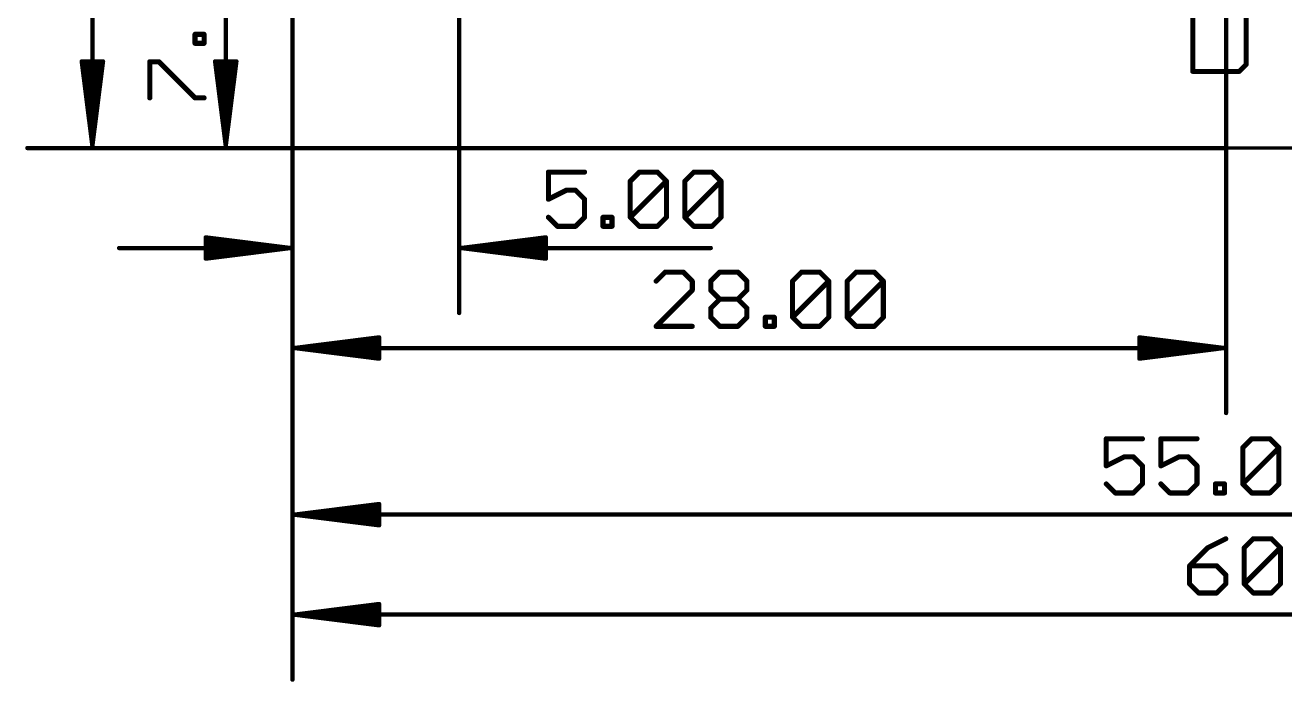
# Model space of a CAD drawing. Extents: x -8.4 to 67.9, y -16 to 61.7.
# Drawn here: x -8.02 to 29.76, y -16.02 to 3.69 of the extents above; entities that cross this region are included whole.
import ezdxf

# ---------------------------------------------------------------- set-up
doc = ezdxf.new("R2010")
doc.units = 0
for name, color, linetype in [('20', 7, 'CONTINUOUS'), ('21', 253, 'CONTINUOUS'), ('23', 7, 'CONTINUOUS'), ('49', 253, 'CONTINUOUS')]:
    doc.layers.add(name, color=color, linetype=linetype)

msp = doc.modelspace()

# ---------------------------------------------------------------- linework, layer by layer
at = {"layer": '20', "const_width": 0.1}
for points in [[(0, 35), (0, 0)], [(0, 0), (60, 0)]]:
    msp.add_lwpolyline(points, dxfattribs=at)
at = {"layer": '20', "const_width": 0.05}
for points in [[(0, 0.025, 1), (0, -0.025)], [(-0.025, 0, 1), (0.025, 0)]]:
    msp.add_lwpolyline(points, format="xyb", dxfattribs=at)
at = {"layer": '21', "const_width": 0.15}
for points in [[(27, 2.3), (27, 5.5)], [(28.6, 5.5), (28.6, 2.5)], [(28.4, 2.3), (27, 2.3)], [(28.6, 2.5), (28.4, 2.3)]]:
    msp.add_lwpolyline(points, dxfattribs=at)
at = {"layer": '21', "const_width": 0.075}
for points in [[(27, 2.3375, 1), (27, 2.2625)], [(26.9625, 2.3, 1), (27.0375, 2.3)], [(28.3735, 2.3265, 1), (28.4265, 2.2735)], [(28.4, 2.2625, 1), (28.4, 2.3375)], [(28.5625, 2.5, 1), (28.6375, 2.5)], [(28.6265, 2.4735, 1), (28.5735, 2.5265)]]:
    msp.add_lwpolyline(points, format="xyb", dxfattribs=at)
at = {"layer": '23', "const_width": 0.1}
for points in [[(0, 0), (0, 35)], [(60, 0), (0, 0)]]:
    msp.add_lwpolyline(points, dxfattribs=at)
at = {"layer": '23', "const_width": 0.05}
for points in [[(0, 0.025, 1), (0, -0.025)], [(-0.025, 0, 1), (0.025, 0)]]:
    msp.add_lwpolyline(points, format="xyb", dxfattribs=at)
at = {"layer": '23'}
msp.add_point((0, 0), dxfattribs=at)
at = {"layer": '49'}
for points, const_width in [([(-6, 34.935), (-6, 0.065)], 0.13), ([(0, 18), (0, -4.95)], 0.13), ([(5, 18), (5, -4.95)], 0.13), ([(0, 8), (0, -7.95)], 0.13), ([(-2, 7.735), (-2, 0.065)], 0.13), ([(28, 7.8), (28, -7.95)], 0.13), ([(-2.9219, 3.1409), (-2.9219, 3.4121)], 0.1524), ([(-2.9219, 3.4121), (-2.6507, 3.4121)], 0.1524), ([(-2.6507, 3.4121), (-2.6507, 3.1409)], 0.1524), ([(-2.6507, 3.1409), (-2.9219, 3.1409)], 0.1524), ([(-6, 0.065), (-6.3192, 2.6)], 0.13), ([(-6.3192, 2.6), (-5.6808, 2.6)], 0.13), ([(-6, 0.065), (-6.26, 2.6)], 0.13), ([(-6, 0.065), (-6.13, 2.6)], 0.13), ([(-5.6808, 2.6), (-6, 0.065)], 0.13), ([(-5.87, 2.6), (-6, 0.065)], 0.13), ([(-5.74, 2.6), (-6, 0.065)], 0.13), ([(-4.2777, 1.5037), (-4.2777, 2.5884)], 0.1524), ([(-4.2777, 2.5884), (-4.0065, 2.5884)], 0.1524), ([(-4.0065, 2.5884), (-2.9219, 1.5037)], 0.1524), ([(-2, 0.065), (-2.3192, 2.6)], 0.13), ([(-2.3192, 2.6), (-1.6808, 2.6)], 0.13), ([(-2, 0.065), (-2.26, 2.6)], 0.13), ([(-2, 0.065), (-2.13, 2.6)], 0.13), ([(-1.6808, 2.6), (-2, 0.065)], 0.13), ([(-1.87, 2.6), (-2, 0.065)], 0.13), ([(-1.74, 2.6), (-2, 0.065)], 0.13), ([(-2.9219, 1.5037), (-2.6507, 1.5037)], 0.1524), ([(0, 0), (-7.95, 0)], 0.13), ([(28, 0), (-3.95, 0)], 0.13), ([(0, 0), (0, -12.95)], 0.13), ([(0, 0), (0, -15.95)], 0.13), ([(8.7609, -0.7223), (7.6762, -0.7223)], 0.1524), ([(7.6762, -0.7223), (7.6762, -1.5358)], 0.1524), ([(10.1319, -0.9935), (10.4031, -0.7223)], 0.1524), ([(10.4031, -0.7223), (10.9454, -0.7223)], 0.1524), ([(10.9454, -0.7223), (11.2166, -0.9935)], 0.1524), ([(11.7691, -0.9935), (12.0403, -0.7223)], 0.1524), ([(12.0403, -0.7223), (12.5826, -0.7223)], 0.1524), ([(12.5826, -0.7223), (12.8537, -0.9935)], 0.1524), ([(10.1319, -2.0781), (10.1319, -0.9935)], 0.1524), ([(10.1319, -2.0781), (11.2166, -0.9935)], 0.1524), ([(11.2166, -0.9935), (11.2166, -2.0781)], 0.1524), ([(11.7691, -2.0781), (11.7691, -0.9935)], 0.1524), ([(11.7691, -2.0781), (12.8537, -0.9935)], 0.1524), ([(12.8537, -0.9935), (12.8537, -2.0781)], 0.1524), ([(7.6762, -1.5358), (8.2185, -1.2646)], 0.1524), ([(8.2185, -1.2646), (8.4897, -1.2646)], 0.1524), ([(8.4897, -1.2646), (8.7609, -1.5358)], 0.1524), ([(8.7609, -1.5358), (8.7609, -2.0781)], 0.1524), ([(7.9474, -2.3493), (7.6762, -2.0781)], 0.1524), ([(8.7609, -2.0781), (8.4897, -2.3493)], 0.1524), ([(9.3134, -2.3493), (9.3134, -2.0781)], 0.1524), ([(9.3134, -2.0781), (9.5845, -2.0781)], 0.1524), ([(9.5845, -2.0781), (9.5845, -2.3493)], 0.1524), ([(10.4031, -2.3493), (10.1319, -2.0781)], 0.1524), ([(11.2166, -2.0781), (10.9454, -2.3493)], 0.1524), ([(12.0403, -2.3493), (11.7691, -2.0781)], 0.1524), ([(12.8537, -2.0781), (12.5826, -2.3493)], 0.1524), ([(-0.065, -3), (-2.6, -2.6808)], 0.13), ([(-2.6, -2.6808), (-2.6, -3.3192)], 0.13), ([(5.065, -3), (7.6, -2.6808)], 0.13), ([(7.6, -2.6808), (7.6, -3.3192)], 0.13), ([(8.4897, -2.3493), (7.9474, -2.3493)], 0.1524), ([(9.5845, -2.3493), (9.3134, -2.3493)], 0.1524), ([(10.9454, -2.3493), (10.4031, -2.3493)], 0.1524), ([(12.5826, -2.3493), (12.0403, -2.3493)], 0.1524), ([(-0.065, -3), (-5.2, -3)], 0.13), ([(-0.065, -3), (-2.6, -2.74)], 0.13), ([(-0.065, -3), (-2.6, -2.87)], 0.13), ([(-2.6, -3.3192), (-0.065, -3)], 0.13), ([(-2.6, -3.13), (-0.065, -3)], 0.13), ([(-2.6, -3.26), (-0.065, -3)], 0.13), ([(5.065, -3), (7.6, -2.74)], 0.13), ([(5.065, -3), (7.6, -2.87)], 0.13), ([(5.065, -3), (12.5449, -3)], 0.13), ([(7.6, -3.3192), (5.065, -3)], 0.13), ([(7.6, -3.13), (5.065, -3)], 0.13), ([(7.6, -3.26), (5.065, -3)], 0.13), ([(11.1787, -3.7223), (10.9075, -3.9935)], 0.1524), ([(11.721, -3.7223), (11.1787, -3.7223)], 0.1524), ([(11.9922, -3.9935), (11.721, -3.7223)], 0.1524), ([(12.5447, -3.9935), (12.8158, -3.7223)], 0.1524), ([(12.8158, -3.7223), (13.3582, -3.7223)], 0.1524), ([(13.3582, -3.7223), (13.6293, -3.9935)], 0.1524), ([(15.0004, -3.9935), (15.2716, -3.7223)], 0.1524), ([(15.2716, -3.7223), (15.8139, -3.7223)], 0.1524), ([(15.8139, -3.7223), (16.0851, -3.9935)], 0.1524), ([(16.6376, -3.9935), (16.9087, -3.7223)], 0.1524), ([(16.9087, -3.7223), (17.4511, -3.7223)], 0.1524), ([(17.4511, -3.7223), (17.7222, -3.9935)], 0.1524), ([(11.9922, -4.2646), (11.9922, -3.9935)], 0.1524), ([(12.5447, -4.2646), (12.5447, -3.9935)], 0.1524), ([(13.6293, -3.9935), (13.6293, -4.2646)], 0.1524), ([(15.0004, -5.0781), (15.0004, -3.9935)], 0.1524), ([(15.0004, -5.0781), (16.0851, -3.9935)], 0.1524), ([(16.0851, -3.9935), (16.0851, -5.0781)], 0.1524), ([(16.6376, -5.0781), (16.6376, -3.9935)], 0.1524), ([(16.6376, -5.0781), (17.7222, -3.9935)], 0.1524), ([(17.7222, -3.9935), (17.7222, -5.0781)], 0.1524), ([(10.9075, -5.3493), (11.9922, -4.2646)], 0.1524), ([(12.8158, -4.5358), (12.5447, -4.2646)], 0.1524), ([(12.5447, -4.807), (12.8158, -4.5358)], 0.1524), ([(12.8158, -4.5358), (13.3582, -4.5358)], 0.1524), ([(13.6293, -4.2646), (13.3582, -4.5358)], 0.1524), ([(13.3582, -4.5358), (13.6293, -4.807)], 0.1524), ([(12.5447, -5.0781), (12.5447, -4.807)], 0.1524), ([(13.6293, -4.807), (13.6293, -5.0781)], 0.1524), ([(11.9922, -5.3493), (10.9075, -5.3493)], 0.1524), ([(12.8158, -5.3493), (12.5447, -5.0781)], 0.1524), ([(13.3582, -5.3493), (12.8158, -5.3493)], 0.1524), ([(13.6293, -5.0781), (13.3582, -5.3493)], 0.1524), ([(14.1818, -5.3493), (14.1818, -5.0781)], 0.1524), ([(14.1818, -5.0781), (14.453, -5.0781)], 0.1524), ([(14.453, -5.3493), (14.1818, -5.3493)], 0.1524), ([(14.453, -5.0781), (14.453, -5.3493)], 0.1524), ([(15.2716, -5.3493), (15.0004, -5.0781)], 0.1524), ([(15.8139, -5.3493), (15.2716, -5.3493)], 0.1524), ([(16.0851, -5.0781), (15.8139, -5.3493)], 0.1524), ([(16.9087, -5.3493), (16.6376, -5.0781)], 0.1524), ([(17.4511, -5.3493), (16.9087, -5.3493)], 0.1524), ([(17.7222, -5.0781), (17.4511, -5.3493)], 0.1524), ([(0.065, -6), (2.6, -5.6808)], 0.13), ([(2.6, -5.6808), (2.6, -6.3192)], 0.13), ([(27.935, -6), (25.4, -5.6808)], 0.13), ([(25.4, -5.6808), (25.4, -6.3192)], 0.13), ([(0.065, -6), (2.6, -5.74)], 0.13), ([(0.065, -6), (2.6, -5.87)], 0.13), ([(27.935, -6), (0.065, -6)], 0.13), ([(2.6, -6.3192), (0.065, -6)], 0.13), ([(2.6, -6.13), (0.065, -6)], 0.13), ([(2.6, -6.26), (0.065, -6)], 0.13), ([(27.935, -6), (25.4, -5.74)], 0.13), ([(27.935, -6), (25.4, -5.87)], 0.13), ([(25.4, -6.3192), (27.935, -6)], 0.13), ([(25.4, -6.13), (27.935, -6)], 0.13), ([(25.4, -6.26), (27.935, -6)], 0.13), ([(25.4922, -8.7223), (24.4075, -8.7223)], 0.1524), ([(24.4075, -8.7223), (24.4075, -9.5358)], 0.1524), ([(27.1293, -8.7223), (26.0447, -8.7223)], 0.1524), ([(26.0447, -8.7223), (26.0447, -9.5358)], 0.1524), ([(28.5004, -8.9935), (28.7716, -8.7223)], 0.1524), ([(28.7716, -8.7223), (29.3139, -8.7223)], 0.1524), ([(29.3139, -8.7223), (29.5851, -8.9935)], 0.1524), ([(28.5004, -10.0781), (28.5004, -8.9935)], 0.1524), ([(28.5004, -10.0781), (29.5851, -8.9935)], 0.1524), ([(29.5851, -8.9935), (29.5851, -10.0781)], 0.1524), ([(24.4075, -9.5358), (24.9498, -9.2646)], 0.1524), ([(24.9498, -9.2646), (25.221, -9.2646)], 0.1524), ([(25.221, -9.2646), (25.4922, -9.5358)], 0.1524), ([(26.0447, -9.5358), (26.587, -9.2646)], 0.1524), ([(26.587, -9.2646), (26.8582, -9.2646)], 0.1524), ([(26.8582, -9.2646), (27.1293, -9.5358)], 0.1524), ([(25.4922, -9.5358), (25.4922, -10.0781)], 0.1524), ([(27.1293, -9.5358), (27.1293, -10.0781)], 0.1524), ([(24.6787, -10.3493), (24.4075, -10.0781)], 0.1524), ([(25.4922, -10.0781), (25.221, -10.3493)], 0.1524), ([(26.3158, -10.3493), (26.0447, -10.0781)], 0.1524), ([(27.1293, -10.0781), (26.8582, -10.3493)], 0.1524), ([(27.6818, -10.3493), (27.6818, -10.0781)], 0.1524), ([(27.6818, -10.0781), (27.953, -10.0781)], 0.1524), ([(27.953, -10.0781), (27.953, -10.3493)], 0.1524), ([(28.7716, -10.3493), (28.5004, -10.0781)], 0.1524), ([(29.5851, -10.0781), (29.3139, -10.3493)], 0.1524), ([(25.221, -10.3493), (24.6787, -10.3493)], 0.1524), ([(26.8582, -10.3493), (26.3158, -10.3493)], 0.1524), ([(27.953, -10.3493), (27.6818, -10.3493)], 0.1524), ([(29.3139, -10.3493), (28.7716, -10.3493)], 0.1524), ([(0.065, -11), (2.6, -10.6808)], 0.13), ([(0.065, -11), (2.6, -10.74)], 0.13), ([(0.065, -11), (2.6, -10.87)], 0.13), ([(0.065, -11), (54.935, -11)], 0.13), ([(2.6, -11.3192), (0.065, -11)], 0.13), ([(2.6, -11.13), (0.065, -11)], 0.13), ([(2.6, -11.26), (0.065, -11)], 0.13), ([(2.6, -10.6808), (2.6, -11.3192)], 0.13), ([(27.9922, -11.7223), (27.4498, -11.9935)], 0.1524), ([(28.5447, -11.9935), (28.8158, -11.7223)], 0.1524), ([(28.8158, -11.7223), (29.3582, -11.7223)], 0.1524), ([(29.3582, -11.7223), (29.6293, -11.9935)], 0.1524), ([(27.4498, -11.9935), (26.9075, -12.5358)], 0.1524), ([(28.5447, -13.0781), (28.5447, -11.9935)], 0.1524), ([(28.5447, -13.0781), (29.6293, -11.9935)], 0.1524), ([(29.6293, -11.9935), (29.6293, -13.0781)], 0.1524), ([(26.9075, -12.5358), (26.9075, -13.0781)], 0.1524), ([(27.721, -12.5358), (26.9075, -12.5358)], 0.1524), ([(27.9922, -12.807), (27.721, -12.5358)], 0.1524), ([(27.9922, -13.0781), (27.9922, -12.807)], 0.1524), ([(26.9075, -13.0781), (27.1787, -13.3493)], 0.1524), ([(27.721, -13.3493), (27.9922, -13.0781)], 0.1524), ([(28.8158, -13.3493), (28.5447, -13.0781)], 0.1524), ([(29.6293, -13.0781), (29.3582, -13.3493)], 0.1524), ([(27.1787, -13.3493), (27.721, -13.3493)], 0.1524), ([(29.3582, -13.3493), (28.8158, -13.3493)], 0.1524), ([(0.065, -14), (2.6, -13.6808)], 0.13), ([(0.065, -14), (2.6, -13.74)], 0.13), ([(0.065, -14), (2.6, -13.87)], 0.13), ([(0.065, -14), (59.935, -14)], 0.13), ([(2.6, -14.3192), (0.065, -14)], 0.13), ([(2.6, -14.13), (0.065, -14)], 0.13), ([(2.6, -14.26), (0.065, -14)], 0.13), ([(2.6, -13.6808), (2.6, -14.3192)], 0.13)]:
    msp.add_lwpolyline(points, dxfattribs=dict(at, const_width=const_width))
for points, const_width in [([(-2.8838, 3.4121, 1), (-2.96, 3.4121)], 0.0762), ([(-2.9219, 3.4502, 1), (-2.9219, 3.374)], 0.0762), ([(-2.6126, 3.4121, 1), (-2.6888, 3.4121)], 0.0762), ([(-2.6507, 3.374, 1), (-2.6507, 3.4502)], 0.0762), ([(-2.9219, 3.179, 1), (-2.9219, 3.1028)], 0.0762), ([(-2.96, 3.1409, 1), (-2.8838, 3.1409)], 0.0762), ([(-2.6888, 3.1409, 1), (-2.6126, 3.1409)], 0.0762), ([(-2.6507, 3.1028, 1), (-2.6507, 3.179)], 0.0762), ([(-6.287, 2.6041, 1), (-6.3515, 2.5959)], 0.065), ([(-6.3192, 2.6325, 1), (-6.3192, 2.5675)], 0.065), ([(-6.2277, 2.6033, 1), (-6.2923, 2.5967)], 0.065), ([(-6.0975, 2.6017, 1), (-6.1625, 2.5983)], 0.065), ([(-5.8375, 2.5983, 1), (-5.9025, 2.6017)], 0.065), ([(-5.7077, 2.5967, 1), (-5.7723, 2.6033)], 0.065), ([(-5.6485, 2.5959, 1), (-5.713, 2.6041)], 0.065), ([(-5.6808, 2.5675, 1), (-5.6808, 2.6325)], 0.065), ([(-4.2396, 2.5884, 1), (-4.3158, 2.5884)], 0.0762), ([(-4.2777, 2.6265, 1), (-4.2777, 2.5503)], 0.0762), ([(-3.9796, 2.6153, 1), (-4.0335, 2.5615)], 0.0762), ([(-4.0065, 2.5503, 1), (-4.0065, 2.6265)], 0.0762), ([(-2.287, 2.6041, 1), (-2.3515, 2.5959)], 0.065), ([(-2.3192, 2.6325, 1), (-2.3192, 2.5675)], 0.065), ([(-2.2277, 2.6033, 1), (-2.2923, 2.5967)], 0.065), ([(-2.0975, 2.6017, 1), (-2.1625, 2.5983)], 0.065), ([(-1.8375, 2.5983, 1), (-1.9025, 2.6017)], 0.065), ([(-1.7077, 2.5967, 1), (-1.7723, 2.6033)], 0.065), ([(-1.6485, 2.5959, 1), (-1.713, 2.6041)], 0.065), ([(-1.6808, 2.5675, 1), (-1.6808, 2.6325)], 0.065), ([(-4.3158, 1.5037, 1), (-4.2396, 1.5037)], 0.0762), ([(-2.9219, 1.5418, 1), (-2.9219, 1.4656)], 0.0762), ([(-2.9488, 1.4768, 1), (-2.8949, 1.5307)], 0.0762), ([(-2.6507, 1.4656, 1), (-2.6507, 1.5418)], 0.0762), ([(-7.95, 0.0325, 1), (-7.95, -0.0325)], 0.065), ([(-6.0322, 0.0691, 1), (-5.9678, 0.0609)], 0.065), ([(-6.0323, 0.0683, 1), (-5.9677, 0.0617)], 0.065), ([(-6.0325, 0.0633, 1), (-5.9675, 0.0667)], 0.065), ([(-6.0325, 0.0667, 1), (-5.9675, 0.0633)], 0.065), ([(-6.0325, 0.065, 1), (-5.9675, 0.065)], 0.065), ([(-6.0323, 0.0617, 1), (-5.9677, 0.0683)], 0.065), ([(-6.0322, 0.0609, 1), (-5.9678, 0.0691)], 0.065), ([(-3.95, 0.0325, 1), (-3.95, -0.0325)], 0.065), ([(-2.0322, 0.0691, 1), (-1.9678, 0.0609)], 0.065), ([(-2.0323, 0.0683, 1), (-1.9677, 0.0617)], 0.065), ([(-2.0325, 0.0633, 1), (-1.9675, 0.0667)], 0.065), ([(-2.0325, 0.0667, 1), (-1.9675, 0.0633)], 0.065), ([(-2.0325, 0.065, 1), (-1.9675, 0.065)], 0.065), ([(-2.0323, 0.0617, 1), (-1.9677, 0.0683)], 0.065), ([(-2.0322, 0.0609, 1), (-1.9678, 0.0691)], 0.065), ([(0.0325, 0, 1), (-0.0325, 0)], 0.065), ([(0.0325, 0, 1), (-0.0325, 0)], 0.065), ([(0, -0.0325, 1), (0, 0.0325)], 0.065), ([(28, -0.0325, 1), (28, 0.0325)], 0.065), ([(7.6762, -0.6842, 1), (7.6762, -0.7604)], 0.0762), ([(7.7143, -0.7223, 1), (7.6381, -0.7223)], 0.0762), ([(8.7609, -0.7604, 1), (8.7609, -0.6842)], 0.0762), ([(10.4031, -0.6842, 1), (10.4031, -0.7604)], 0.0762), ([(10.43, -0.7493, 1), (10.3762, -0.6954)], 0.0762), ([(10.9724, -0.6954, 1), (10.9185, -0.7493)], 0.0762), ([(10.9454, -0.7604, 1), (10.9454, -0.6842)], 0.0762), ([(12.0403, -0.6842, 1), (12.0403, -0.7604)], 0.0762), ([(12.0672, -0.7493, 1), (12.0133, -0.6954)], 0.0762), ([(12.6095, -0.6954, 1), (12.5556, -0.7493)], 0.0762), ([(12.5826, -0.7604, 1), (12.5826, -0.6842)], 0.0762), ([(10.17, -0.9935, 1), (10.0938, -0.9935)], 0.0762), ([(10.105, -0.9665, 1), (10.1589, -1.0204)], 0.0762), ([(11.2547, -0.9935, 1), (11.1785, -0.9935)], 0.0762), ([(11.2435, -1.0204, 1), (11.1897, -0.9665)], 0.0762), ([(11.1897, -1.0204, 1), (11.2435, -0.9665)], 0.0762), ([(11.7421, -0.9665, 1), (11.796, -1.0204)], 0.0762), ([(11.8072, -0.9935, 1), (11.731, -0.9935)], 0.0762), ([(12.8918, -0.9935, 1), (12.8156, -0.9935)], 0.0762), ([(12.8807, -1.0204, 1), (12.8268, -0.9665)], 0.0762), ([(12.8268, -1.0204, 1), (12.8807, -0.9665)], 0.0762), ([(7.6592, -1.5017, 1), (7.6932, -1.5699)], 0.0762), ([(7.6381, -1.5358, 1), (7.7143, -1.5358)], 0.0762), ([(8.2185, -1.2265, 1), (8.2185, -1.3027)], 0.0762), ([(8.2356, -1.2987, 1), (8.2015, -1.2306)], 0.0762), ([(8.5166, -1.2377, 1), (8.4628, -1.2916)], 0.0762), ([(8.4897, -1.3027, 1), (8.4897, -1.2265)], 0.0762), ([(8.799, -1.5358, 1), (8.7228, -1.5358)], 0.0762), ([(8.7339, -1.5627, 1), (8.7878, -1.5089)], 0.0762), ([(7.7031, -2.0512, 1), (7.6493, -2.1051)], 0.0762), ([(8.7228, -2.0781, 1), (8.799, -2.0781)], 0.0762), ([(8.7878, -2.1051, 1), (8.7339, -2.0512)], 0.0762), ([(9.3515, -2.0781, 1), (9.2753, -2.0781)], 0.0762), ([(9.3134, -2.04, 1), (9.3134, -2.1162)], 0.0762), ([(9.6226, -2.0781, 1), (9.5464, -2.0781)], 0.0762), ([(9.5845, -2.1162, 1), (9.5845, -2.04)], 0.0762), ([(10.1589, -2.0512, 1), (10.105, -2.1051)], 0.0762), ([(10.105, -2.0512, 1), (10.1589, -2.1051)], 0.0762), ([(10.0938, -2.0781, 1), (10.17, -2.0781)], 0.0762), ([(11.1785, -2.0781, 1), (11.2547, -2.0781)], 0.0762), ([(11.2435, -2.1051, 1), (11.1897, -2.0512)], 0.0762), ([(11.796, -2.0512, 1), (11.7421, -2.1051)], 0.0762), ([(11.7421, -2.0512, 1), (11.796, -2.1051)], 0.0762), ([(11.731, -2.0781, 1), (11.8072, -2.0781)], 0.0762), ([(12.8156, -2.0781, 1), (12.8918, -2.0781)], 0.0762), ([(12.8807, -2.1051, 1), (12.8268, -2.0512)], 0.0762), ([(-2.5959, -2.6485, 1), (-2.6041, -2.713)], 0.065), ([(-2.5675, -2.6808, 1), (-2.6325, -2.6808)], 0.065), ([(7.6325, -2.6808, 1), (7.5675, -2.6808)], 0.065), ([(7.6041, -2.713, 1), (7.5959, -2.6485)], 0.065), ([(7.9474, -2.3112, 1), (7.9474, -2.3874)], 0.0762), ([(7.9204, -2.3762, 1), (7.9743, -2.3224)], 0.0762), ([(8.4628, -2.3224, 1), (8.5166, -2.3762)], 0.0762), ([(8.4897, -2.3874, 1), (8.4897, -2.3112)], 0.0762), ([(9.3134, -2.3112, 1), (9.3134, -2.3874)], 0.0762), ([(9.2753, -2.3493, 1), (9.3515, -2.3493)], 0.0762), ([(9.5464, -2.3493, 1), (9.6226, -2.3493)], 0.0762), ([(9.5845, -2.3874, 1), (9.5845, -2.3112)], 0.0762), ([(10.4031, -2.3112, 1), (10.4031, -2.3874)], 0.0762), ([(10.3762, -2.3762, 1), (10.43, -2.3224)], 0.0762), ([(10.9185, -2.3224, 1), (10.9724, -2.3762)], 0.0762), ([(10.9454, -2.3874, 1), (10.9454, -2.3112)], 0.0762), ([(12.0403, -2.3112, 1), (12.0403, -2.3874)], 0.0762), ([(12.0133, -2.3762, 1), (12.0672, -2.3224)], 0.0762), ([(12.5556, -2.3224, 1), (12.6095, -2.3762)], 0.0762), ([(12.5826, -2.3874, 1), (12.5826, -2.3112)], 0.0762), ([(-5.2, -2.9675, 1), (-5.2, -3.0325)], 0.065), ([(-2.5967, -2.7077, 1), (-2.6033, -2.7723)], 0.065), ([(-2.5983, -2.8375, 1), (-2.6017, -2.9025)], 0.065), ([(-0.0609, -3.0322, 1), (-0.0691, -2.9678)], 0.065), ([(-0.0691, -3.0322, 1), (-0.0609, -2.9678)], 0.065), ([(-0.0617, -3.0323, 1), (-0.0683, -2.9677)], 0.065), ([(-0.0683, -3.0323, 1), (-0.0617, -2.9677)], 0.065), ([(-0.0667, -3.0325, 1), (-0.0633, -2.9675)], 0.065), ([(-0.0633, -3.0325, 1), (-0.0667, -2.9675)], 0.065), ([(-0.065, -3.0325, 1), (-0.065, -2.9675)], 0.065), ([(5.065, -2.9675, 1), (5.065, -3.0325)], 0.065), ([(5.0691, -2.9678, 1), (5.0609, -3.0322)], 0.065), ([(5.0633, -2.9675, 1), (5.0667, -3.0325)], 0.065), ([(5.0667, -2.9675, 1), (5.0633, -3.0325)], 0.065), ([(5.0683, -2.9677, 1), (5.0617, -3.0323)], 0.065), ([(5.0617, -2.9677, 1), (5.0683, -3.0323)], 0.065), ([(5.0609, -2.9678, 1), (5.0691, -3.0322)], 0.065), ([(7.6033, -2.7723, 1), (7.5967, -2.7077)], 0.065), ([(7.6017, -2.9025, 1), (7.5983, -2.8375)], 0.065), ([(12.5449, -3.0325, 1), (12.5449, -2.9675)], 0.065), ([(-2.6017, -3.0975, 1), (-2.5983, -3.1625)], 0.065), ([(-2.6033, -3.2277, 1), (-2.5967, -3.2923)], 0.065), ([(-2.6041, -3.287, 1), (-2.5959, -3.3515)], 0.065), ([(-2.6325, -3.3192, 1), (-2.5675, -3.3192)], 0.065), ([(7.5675, -3.3192, 1), (7.6325, -3.3192)], 0.065), ([(7.5959, -3.3515, 1), (7.6041, -3.287)], 0.065), ([(7.5967, -3.2923, 1), (7.6033, -3.2277)], 0.065), ([(7.5983, -3.1625, 1), (7.6017, -3.0975)], 0.065), ([(11.1787, -3.6842, 1), (11.1787, -3.7604)], 0.0762), ([(11.2056, -3.7493, 1), (11.1517, -3.6954)], 0.0762), ([(11.7479, -3.6954, 1), (11.6941, -3.7493)], 0.0762), ([(11.721, -3.7604, 1), (11.721, -3.6842)], 0.0762), ([(12.8158, -3.6842, 1), (12.8158, -3.7604)], 0.0762), ([(12.8428, -3.7493, 1), (12.7889, -3.6954)], 0.0762), ([(13.3851, -3.6954, 1), (13.3312, -3.7493)], 0.0762), ([(13.3582, -3.7604, 1), (13.3582, -3.6842)], 0.0762), ([(15.2716, -3.6842, 1), (15.2716, -3.7604)], 0.0762), ([(15.2985, -3.7493, 1), (15.2446, -3.6954)], 0.0762), ([(15.8408, -3.6954, 1), (15.787, -3.7493)], 0.0762), ([(15.8139, -3.7604, 1), (15.8139, -3.6842)], 0.0762), ([(16.9087, -3.6842, 1), (16.9087, -3.7604)], 0.0762), ([(16.9357, -3.7493, 1), (16.8818, -3.6954)], 0.0762), ([(17.478, -3.6954, 1), (17.4241, -3.7493)], 0.0762), ([(17.4511, -3.7604, 1), (17.4511, -3.6842)], 0.0762), ([(10.8806, -3.9665, 1), (10.9345, -4.0204)], 0.0762), ([(12.0303, -3.9935, 1), (11.9541, -3.9935)], 0.0762), ([(11.9652, -4.0204, 1), (12.0191, -3.9665)], 0.0762), ([(12.5177, -3.9665, 1), (12.5716, -4.0204)], 0.0762), ([(12.5828, -3.9935, 1), (12.5066, -3.9935)], 0.0762), ([(13.6674, -3.9935, 1), (13.5912, -3.9935)], 0.0762), ([(13.6024, -4.0204, 1), (13.6563, -3.9665)], 0.0762), ([(15.0385, -3.9935, 1), (14.9623, -3.9935)], 0.0762), ([(14.9735, -3.9665, 1), (15.0273, -4.0204)], 0.0762), ([(16.1232, -3.9935, 1), (16.047, -3.9935)], 0.0762), ([(16.112, -4.0204, 1), (16.0581, -3.9665)], 0.0762), ([(16.0581, -4.0204, 1), (16.112, -3.9665)], 0.0762), ([(16.6106, -3.9665, 1), (16.6645, -4.0204)], 0.0762), ([(16.6757, -3.9935, 1), (16.5995, -3.9935)], 0.0762), ([(17.7603, -3.9935, 1), (17.6841, -3.9935)], 0.0762), ([(17.7492, -4.0204, 1), (17.6953, -3.9665)], 0.0762), ([(17.6953, -4.0204, 1), (17.7492, -3.9665)], 0.0762), ([(11.9541, -4.2646, 1), (12.0303, -4.2646)], 0.0762), ([(12.0191, -4.2916, 1), (11.9652, -4.2377)], 0.0762), ([(12.5716, -4.2377, 1), (12.5177, -4.2916)], 0.0762), ([(12.5066, -4.2646, 1), (12.5828, -4.2646)], 0.0762), ([(12.8158, -4.4977, 1), (12.8158, -4.5739)], 0.0762), ([(12.8428, -4.5627, 1), (12.7889, -4.5089)], 0.0762), ([(12.7889, -4.5627, 1), (12.8428, -4.5089)], 0.0762), ([(13.3851, -4.5089, 1), (13.3312, -4.5627)], 0.0762), ([(13.3312, -4.5089, 1), (13.3851, -4.5627)], 0.0762), ([(13.3582, -4.5739, 1), (13.3582, -4.4977)], 0.0762), ([(13.5912, -4.2646, 1), (13.6674, -4.2646)], 0.0762), ([(13.6563, -4.2916, 1), (13.6024, -4.2377)], 0.0762), ([(12.5177, -4.78, 1), (12.5716, -4.8339)], 0.0762), ([(12.5828, -4.807, 1), (12.5066, -4.807)], 0.0762), ([(13.6674, -4.807, 1), (13.5912, -4.807)], 0.0762), ([(13.6024, -4.8339, 1), (13.6563, -4.78)], 0.0762), ([(-0.0325, -4.95, 1), (0.0325, -4.95)], 0.065), ([(4.9675, -4.95, 1), (5.0325, -4.95)], 0.065), ([(10.9075, -5.3112, 1), (10.9075, -5.3874)], 0.0762), ([(10.8806, -5.3224, 1), (10.9345, -5.3762)], 0.0762), ([(11.9922, -5.3874, 1), (11.9922, -5.3112)], 0.0762), ([(12.5716, -5.0512, 1), (12.5177, -5.1051)], 0.0762), ([(12.5066, -5.0781, 1), (12.5828, -5.0781)], 0.0762), ([(12.8158, -5.3112, 1), (12.8158, -5.3874)], 0.0762), ([(12.7889, -5.3762, 1), (12.8428, -5.3224)], 0.0762), ([(13.3312, -5.3224, 1), (13.3851, -5.3762)], 0.0762), ([(13.3582, -5.3874, 1), (13.3582, -5.3112)], 0.0762), ([(13.5912, -5.0781, 1), (13.6674, -5.0781)], 0.0762), ([(13.6563, -5.1051, 1), (13.6024, -5.0512)], 0.0762), ([(14.2199, -5.0781, 1), (14.1437, -5.0781)], 0.0762), ([(14.1818, -5.04, 1), (14.1818, -5.1162)], 0.0762), ([(14.1818, -5.3112, 1), (14.1818, -5.3874)], 0.0762), ([(14.4911, -5.0781, 1), (14.4149, -5.0781)], 0.0762), ([(14.453, -5.1162, 1), (14.453, -5.04)], 0.0762), ([(14.453, -5.3874, 1), (14.453, -5.3112)], 0.0762), ([(15.0273, -5.0512, 1), (14.9735, -5.1051)], 0.0762), ([(14.9735, -5.0512, 1), (15.0273, -5.1051)], 0.0762), ([(14.9623, -5.0781, 1), (15.0385, -5.0781)], 0.0762), ([(15.2716, -5.3112, 1), (15.2716, -5.3874)], 0.0762), ([(15.2446, -5.3762, 1), (15.2985, -5.3224)], 0.0762), ([(15.787, -5.3224, 1), (15.8408, -5.3762)], 0.0762), ([(15.8139, -5.3874, 1), (15.8139, -5.3112)], 0.0762), ([(16.047, -5.0781, 1), (16.1232, -5.0781)], 0.0762), ([(16.112, -5.1051, 1), (16.0581, -5.0512)], 0.0762), ([(16.6645, -5.0512, 1), (16.6106, -5.1051)], 0.0762), ([(16.6106, -5.0512, 1), (16.6645, -5.1051)], 0.0762), ([(16.5995, -5.0781, 1), (16.6757, -5.0781)], 0.0762), ([(16.9087, -5.3112, 1), (16.9087, -5.3874)], 0.0762), ([(16.8818, -5.3762, 1), (16.9357, -5.3224)], 0.0762), ([(17.4241, -5.3224, 1), (17.478, -5.3762)], 0.0762), ([(17.4511, -5.3874, 1), (17.4511, -5.3112)], 0.0762), ([(17.6841, -5.0781, 1), (17.7603, -5.0781)], 0.0762), ([(17.7492, -5.1051, 1), (17.6953, -5.0512)], 0.0762), ([(2.6325, -5.6808, 1), (2.5675, -5.6808)], 0.065), ([(2.6041, -5.713, 1), (2.5959, -5.6485)], 0.065), ([(14.1437, -5.3493, 1), (14.2199, -5.3493)], 0.0762), ([(14.4149, -5.3493, 1), (14.4911, -5.3493)], 0.0762), ([(25.4041, -5.6485, 1), (25.3959, -5.713)], 0.065), ([(25.4325, -5.6808, 1), (25.3675, -5.6808)], 0.065), ([(0.065, -5.9675, 1), (0.065, -6.0325)], 0.065), ([(0.0691, -5.9678, 1), (0.0609, -6.0322)], 0.065), ([(0.0633, -5.9675, 1), (0.0667, -6.0325)], 0.065), ([(0.0667, -5.9675, 1), (0.0633, -6.0325)], 0.065), ([(0.0683, -5.9677, 1), (0.0617, -6.0323)], 0.065), ([(0.0617, -5.9677, 1), (0.0683, -6.0323)], 0.065), ([(0.0609, -5.9678, 1), (0.0691, -6.0322)], 0.065), ([(2.6033, -5.7723, 1), (2.5967, -5.7077)], 0.065), ([(2.6017, -5.9025, 1), (2.5983, -5.8375)], 0.065), ([(25.4033, -5.7077, 1), (25.3967, -5.7723)], 0.065), ([(25.4017, -5.8375, 1), (25.3983, -5.9025)], 0.065), ([(27.9391, -6.0322, 1), (27.9309, -5.9678)], 0.065), ([(27.9309, -6.0322, 1), (27.9391, -5.9678)], 0.065), ([(27.9383, -6.0323, 1), (27.9317, -5.9677)], 0.065), ([(27.9317, -6.0323, 1), (27.9383, -5.9677)], 0.065), ([(27.9333, -6.0325, 1), (27.9367, -5.9675)], 0.065), ([(27.9367, -6.0325, 1), (27.9333, -5.9675)], 0.065), ([(27.935, -6.0325, 1), (27.935, -5.9675)], 0.065), ([(2.5675, -6.3192, 1), (2.6325, -6.3192)], 0.065), ([(2.5959, -6.3515, 1), (2.6041, -6.287)], 0.065), ([(2.5967, -6.2923, 1), (2.6033, -6.2277)], 0.065), ([(2.5983, -6.1625, 1), (2.6017, -6.0975)], 0.065), ([(25.3983, -6.0975, 1), (25.4017, -6.1625)], 0.065), ([(25.3967, -6.2277, 1), (25.4033, -6.2923)], 0.065), ([(25.3959, -6.287, 1), (25.4041, -6.3515)], 0.065), ([(25.3675, -6.3192, 1), (25.4325, -6.3192)], 0.065), ([(-0.0325, -7.95, 1), (0.0325, -7.95)], 0.065), ([(27.9675, -7.95, 1), (28.0325, -7.95)], 0.065), ([(24.4075, -8.6842, 1), (24.4075, -8.7604)], 0.0762), ([(24.4456, -8.7223, 1), (24.3694, -8.7223)], 0.0762), ([(25.4922, -8.7604, 1), (25.4922, -8.6842)], 0.0762), ([(26.0447, -8.6842, 1), (26.0447, -8.7604)], 0.0762), ([(26.0828, -8.7223, 1), (26.0066, -8.7223)], 0.0762), ([(27.1293, -8.7604, 1), (27.1293, -8.6842)], 0.0762), ([(28.7716, -8.6842, 1), (28.7716, -8.7604)], 0.0762), ([(28.7985, -8.7493, 1), (28.7446, -8.6954)], 0.0762), ([(29.3408, -8.6954, 1), (29.287, -8.7493)], 0.0762), ([(29.3139, -8.7604, 1), (29.3139, -8.6842)], 0.0762), ([(28.5385, -8.9935, 1), (28.4623, -8.9935)], 0.0762), ([(28.4735, -8.9665, 1), (28.5273, -9.0204)], 0.0762), ([(29.6232, -8.9935, 1), (29.547, -8.9935)], 0.0762), ([(29.612, -9.0204, 1), (29.5581, -8.9665)], 0.0762), ([(29.5581, -9.0204, 1), (29.612, -8.9665)], 0.0762), ([(24.9498, -9.2265, 1), (24.9498, -9.3027)], 0.0762), ([(24.9669, -9.2987, 1), (24.9328, -9.2306)], 0.0762), ([(25.248, -9.2377, 1), (25.1941, -9.2916)], 0.0762), ([(25.221, -9.3027, 1), (25.221, -9.2265)], 0.0762), ([(26.587, -9.2265, 1), (26.587, -9.3027)], 0.0762), ([(26.604, -9.2987, 1), (26.57, -9.2306)], 0.0762), ([(26.8851, -9.2377, 1), (26.8312, -9.2916)], 0.0762), ([(26.8582, -9.3027, 1), (26.8582, -9.2265)], 0.0762), ([(24.3905, -9.5017, 1), (24.4246, -9.5699)], 0.0762), ([(24.3694, -9.5358, 1), (24.4456, -9.5358)], 0.0762), ([(25.5303, -9.5358, 1), (25.4541, -9.5358)], 0.0762), ([(25.4652, -9.5627, 1), (25.5191, -9.5089)], 0.0762), ([(26.0276, -9.5017, 1), (26.0617, -9.5699)], 0.0762), ([(26.0066, -9.5358, 1), (26.0828, -9.5358)], 0.0762), ([(27.1674, -9.5358, 1), (27.0912, -9.5358)], 0.0762), ([(27.1024, -9.5627, 1), (27.1563, -9.5089)], 0.0762), ([(24.4345, -10.0512, 1), (24.3806, -10.1051)], 0.0762), ([(25.4541, -10.0781, 1), (25.5303, -10.0781)], 0.0762), ([(25.5191, -10.1051, 1), (25.4652, -10.0512)], 0.0762), ([(26.0716, -10.0512, 1), (26.0177, -10.1051)], 0.0762), ([(27.0912, -10.0781, 1), (27.1674, -10.0781)], 0.0762), ([(27.1563, -10.1051, 1), (27.1024, -10.0512)], 0.0762), ([(27.7199, -10.0781, 1), (27.6437, -10.0781)], 0.0762), ([(27.6818, -10.04, 1), (27.6818, -10.1162)], 0.0762), ([(27.9911, -10.0781, 1), (27.9149, -10.0781)], 0.0762), ([(27.953, -10.1162, 1), (27.953, -10.04)], 0.0762), ([(28.5273, -10.0512, 1), (28.4735, -10.1051)], 0.0762), ([(28.4735, -10.0512, 1), (28.5273, -10.1051)], 0.0762), ([(28.4623, -10.0781, 1), (28.5385, -10.0781)], 0.0762), ([(29.547, -10.0781, 1), (29.6232, -10.0781)], 0.0762), ([(29.612, -10.1051, 1), (29.5581, -10.0512)], 0.0762), ([(24.6787, -10.3112, 1), (24.6787, -10.3874)], 0.0762), ([(24.6517, -10.3762, 1), (24.7056, -10.3224)], 0.0762), ([(25.1941, -10.3224, 1), (25.2479, -10.3762)], 0.0762), ([(25.221, -10.3874, 1), (25.221, -10.3112)], 0.0762), ([(26.3158, -10.3112, 1), (26.3158, -10.3874)], 0.0762), ([(26.2889, -10.3762, 1), (26.3428, -10.3224)], 0.0762), ([(26.8312, -10.3224, 1), (26.8851, -10.3762)], 0.0762), ([(26.8582, -10.3874, 1), (26.8582, -10.3112)], 0.0762), ([(27.6818, -10.3112, 1), (27.6818, -10.3874)], 0.0762), ([(27.6437, -10.3493, 1), (27.7199, -10.3493)], 0.0762), ([(27.9149, -10.3493, 1), (27.9911, -10.3493)], 0.0762), ([(27.953, -10.3874, 1), (27.953, -10.3112)], 0.0762), ([(28.7716, -10.3112, 1), (28.7716, -10.3874)], 0.0762), ([(28.7446, -10.3762, 1), (28.7985, -10.3224)], 0.0762), ([(29.287, -10.3224, 1), (29.3408, -10.3762)], 0.0762), ([(29.3139, -10.3874, 1), (29.3139, -10.3112)], 0.0762), ([(0.065, -10.9675, 1), (0.065, -11.0325)], 0.065), ([(0.0691, -10.9678, 1), (0.0609, -11.0322)], 0.065), ([(0.0633, -10.9675, 1), (0.0667, -11.0325)], 0.065), ([(0.0667, -10.9675, 1), (0.0633, -11.0325)], 0.065), ([(0.0683, -10.9677, 1), (0.0617, -11.0323)], 0.065), ([(0.0617, -10.9677, 1), (0.0683, -11.0323)], 0.065), ([(0.0609, -10.9678, 1), (0.0691, -11.0322)], 0.065), ([(2.6325, -10.6808, 1), (2.5675, -10.6808)], 0.065), ([(2.6041, -10.713, 1), (2.5959, -10.6485)], 0.065), ([(2.6033, -10.7723, 1), (2.5967, -10.7077)], 0.065), ([(2.6017, -10.9025, 1), (2.5983, -10.8375)], 0.065), ([(2.5675, -11.3192, 1), (2.6325, -11.3192)], 0.065), ([(2.5959, -11.3515, 1), (2.6041, -11.287)], 0.065), ([(2.5967, -11.2923, 1), (2.6033, -11.2277)], 0.065), ([(2.5983, -11.1625, 1), (2.6017, -11.0975)], 0.065), ([(28.0092, -11.7564, 1), (27.9751, -11.6882)], 0.0762), ([(28.8158, -11.6842, 1), (28.8158, -11.7604)], 0.0762), ([(28.8428, -11.7493, 1), (28.7889, -11.6954)], 0.0762), ([(29.3851, -11.6954, 1), (29.3312, -11.7493)], 0.0762), ([(29.3582, -11.7604, 1), (29.3582, -11.6842)], 0.0762), ([(27.4328, -11.9594, 1), (27.4669, -12.0276)], 0.0762), ([(27.4768, -12.0204, 1), (27.4229, -11.9665)], 0.0762), ([(28.5177, -11.9665, 1), (28.5716, -12.0204)], 0.0762), ([(28.5828, -11.9935, 1), (28.5066, -11.9935)], 0.0762), ([(29.6674, -11.9935, 1), (29.5912, -11.9935)], 0.0762), ([(29.6563, -12.0204, 1), (29.6024, -11.9665)], 0.0762), ([(29.6024, -12.0204, 1), (29.6563, -11.9665)], 0.0762), ([(26.9456, -12.5358, 1), (26.8694, -12.5358)], 0.0762), ([(26.9075, -12.4977, 1), (26.9075, -12.5739)], 0.0762), ([(27.748, -12.5089, 1), (27.6941, -12.5627)], 0.0762), ([(27.721, -12.5739, 1), (27.721, -12.4977)], 0.0762), ([(26.8806, -12.5089, 1), (26.9345, -12.5627)], 0.0762), ([(28.0303, -12.807, 1), (27.9541, -12.807)], 0.0762), ([(27.9652, -12.8339, 1), (28.0191, -12.78)], 0.0762), ([(-0.0325, -12.95, 1), (0.0325, -12.95)], 0.065), ([(26.9345, -13.0512, 1), (26.8806, -13.1051)], 0.0762), ([(26.8694, -13.0781, 1), (26.9456, -13.0781)], 0.0762), ([(27.9541, -13.0781, 1), (28.0303, -13.0781)], 0.0762), ([(28.0191, -13.1051, 1), (27.9652, -13.0512)], 0.0762), ([(28.5716, -13.0512, 1), (28.5177, -13.1051)], 0.0762), ([(28.5177, -13.0512, 1), (28.5716, -13.1051)], 0.0762), ([(28.5066, -13.0781, 1), (28.5828, -13.0781)], 0.0762), ([(29.5912, -13.0781, 1), (29.6674, -13.0781)], 0.0762), ([(29.6563, -13.1051, 1), (29.6024, -13.0512)], 0.0762), ([(27.1787, -13.3112, 1), (27.1787, -13.3874)], 0.0762), ([(27.1517, -13.3762, 1), (27.2056, -13.3224)], 0.0762), ([(27.6941, -13.3224, 1), (27.7479, -13.3762)], 0.0762), ([(27.721, -13.3874, 1), (27.721, -13.3112)], 0.0762), ([(28.8158, -13.3112, 1), (28.8158, -13.3874)], 0.0762), ([(28.7889, -13.3762, 1), (28.8428, -13.3224)], 0.0762), ([(29.3312, -13.3224, 1), (29.3851, -13.3762)], 0.0762), ([(29.3582, -13.3874, 1), (29.3582, -13.3112)], 0.0762), ([(0.065, -13.9675, 1), (0.065, -14.0325)], 0.065), ([(0.0691, -13.9678, 1), (0.0609, -14.0322)], 0.065), ([(0.0633, -13.9675, 1), (0.0667, -14.0325)], 0.065), ([(0.0667, -13.9675, 1), (0.0633, -14.0325)], 0.065), ([(0.0683, -13.9677, 1), (0.0617, -14.0323)], 0.065), ([(0.0617, -13.9677, 1), (0.0683, -14.0323)], 0.065), ([(0.0609, -13.9678, 1), (0.0691, -14.0322)], 0.065), ([(2.6325, -13.6808, 1), (2.5675, -13.6808)], 0.065), ([(2.6041, -13.713, 1), (2.5959, -13.6485)], 0.065), ([(2.6033, -13.7723, 1), (2.5967, -13.7077)], 0.065), ([(2.6017, -13.9025, 1), (2.5983, -13.8375)], 0.065), ([(2.5675, -14.3192, 1), (2.6325, -14.3192)], 0.065), ([(2.5959, -14.3515, 1), (2.6041, -14.287)], 0.065), ([(2.5967, -14.2923, 1), (2.6033, -14.2277)], 0.065), ([(2.5983, -14.1625, 1), (2.6017, -14.0975)], 0.065), ([(-0.0325, -15.95, 1), (0.0325, -15.95)], 0.065)]:
    msp.add_lwpolyline(points, format="xyb", dxfattribs=dict(at, const_width=const_width))

doc.saveas('drawing.dxf')
